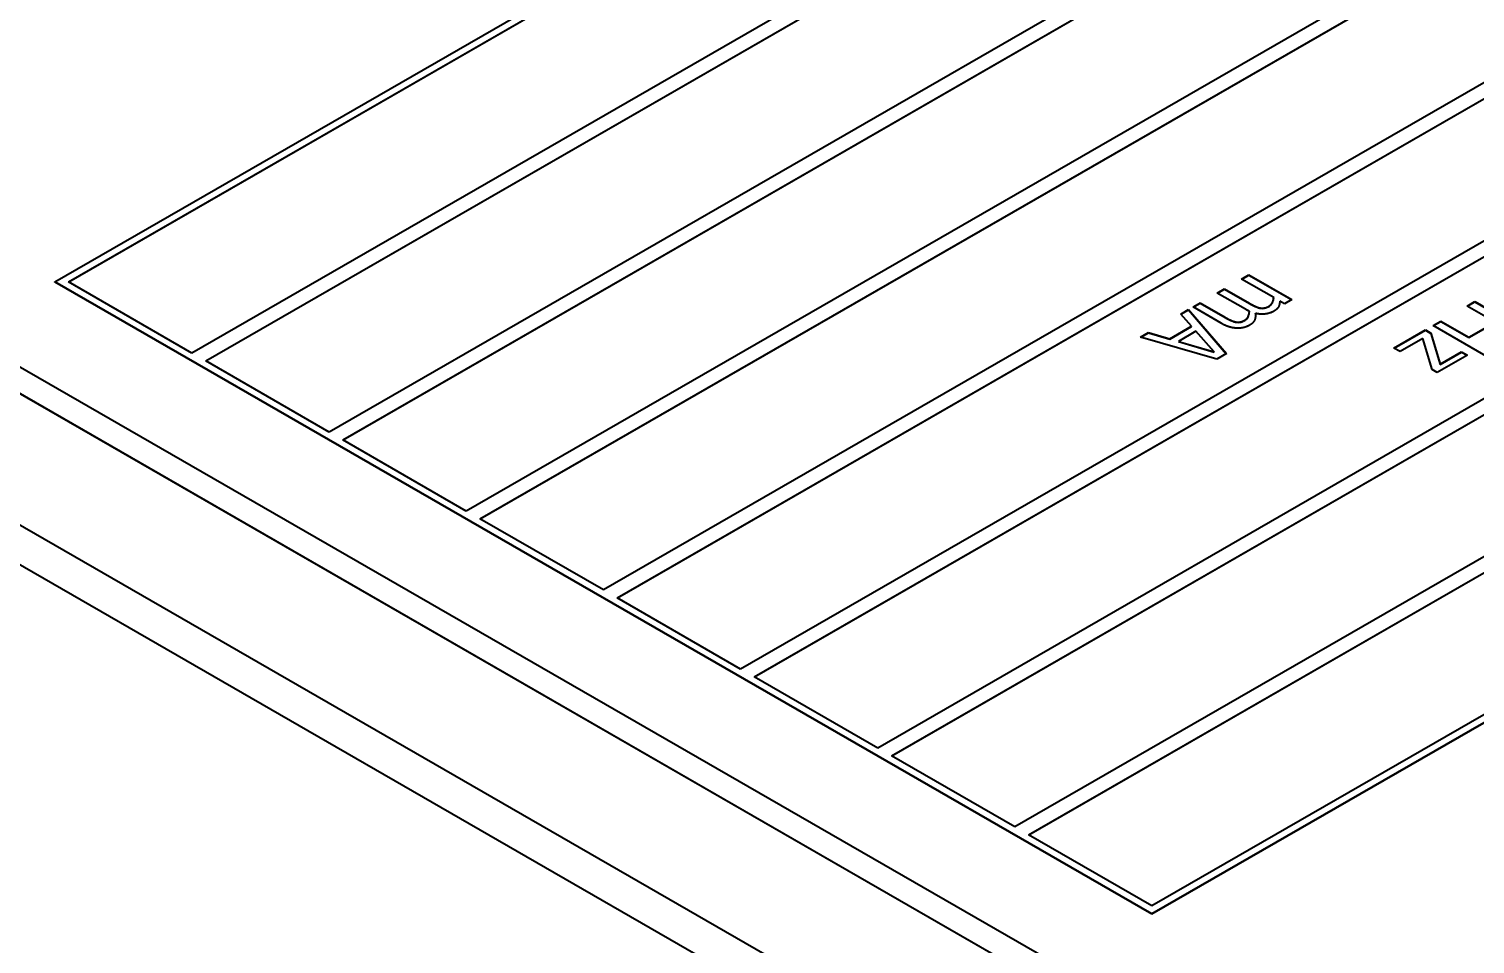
# Model space of a CAD drawing. Header units: millimetres. Extents: x 0 to 1682, y 0 to 1188.
# Drawn here: x 1413.95 to 1431.84, y 1043.7 to 1055.02 of the extents above; entities that cross this region are included whole.
import ezdxf

# ---------------------------------------------------------------- set-up
doc = ezdxf.new("R2010")
doc.units = ezdxf.units.MM
doc.header["$LTSCALE"] = 2
doc.layers.add('가시적인 것(ISO)', color=3, linetype='Continuous', lineweight=40)
doc.layers.add('가시적인 좁은 것(ISO)', color=3, linetype='Continuous', lineweight=35)

msp = doc.modelspace()

# ---------------------------------------------------------------- linework, layer by layer
at = {"layer": '가시적인 것(ISO)'}
for p, q in [((1414.269, 1051.893), (1440.291, 1066.878)), ((1414.439, 1051.893), (1440.291, 1066.78)), ((1440.291, 1066.777), (1414.442, 1051.891)), ((1441.818, 1065.901), (1415.966, 1051.013)), ((1416.136, 1050.916), (1441.988, 1065.803)), ((1441.988, 1065.8), (1416.139, 1050.914)), ((1443.515, 1064.923), (1417.663, 1050.036)), ((1417.833, 1049.938), (1443.685, 1064.826)), ((1443.685, 1064.822), (1417.836, 1049.937)), ((1445.212, 1063.946), (1419.36, 1049.059)), ((1419.53, 1048.961), (1445.382, 1063.848)), ((1445.382, 1063.845), (1419.533, 1048.96)), ((1446.909, 1062.969), (1421.057, 1048.082)), ((1421.227, 1047.984), (1447.079, 1062.871)), ((1447.079, 1062.868), (1421.23, 1047.982)), ((1448.606, 1061.991), (1422.754, 1047.104)), ((1422.924, 1047.007), (1448.776, 1061.894)), ((1448.776, 1061.89), (1422.927, 1047.005)), ((1450.303, 1061.014), (1424.451, 1046.127)), ((1424.621, 1046.029), (1450.473, 1060.916)), ((1450.473, 1060.913), (1424.624, 1046.028)), ((1452, 1060.037), (1426.148, 1045.15)), ((1426.318, 1045.052), (1452.17, 1059.939)), ((1452.17, 1059.936), (1426.321, 1045.05)), ((1453.697, 1059.06), (1427.845, 1044.173)), ((1453.867, 1059.06), (1427.845, 1044.075)), ((1453.867, 1059.056), (1427.845, 1044.072)), ((1436.331, 1035.928), (1402.39, 1055.473)), ((1436.331, 1035.437), (1402.39, 1054.983)), ((1434.94, 1038.686), (1407.174, 1054.676)), ((1406.632, 1054.662), (1434.917, 1038.374)), ((1434.917, 1038.371), (1406.632, 1054.659)), ((1427.845, 1044.075), (1414.269, 1051.893)), ((1414.269, 1051.89), (1414.269, 1051.893)), ((1427.845, 1044.072), (1414.269, 1051.89)), ((1415.966, 1051.013), (1414.439, 1051.893)), ((1428.954, 1051.929), (1429.044, 1051.981)), ((1429.351, 1051.701), (1428.954, 1051.929)), ((1428.957, 1051.928), (1429.044, 1051.978)), ((1429.044, 1051.981), (1429.574, 1051.675)), ((1429.044, 1051.978), (1429.044, 1051.981)), ((1429.044, 1051.978), (1429.571, 1051.674)), ((1428.353, 1051.583), (1428.442, 1051.634)), ((1428.442, 1051.634), (1428.749, 1051.458)), ((1428.442, 1051.631), (1428.442, 1051.634)), ((1428.653, 1051.756), (1428.743, 1051.808)), ((1429.003, 1051.555), (1428.653, 1051.756)), ((1428.656, 1051.755), (1428.743, 1051.804)), ((1428.743, 1051.808), (1429.05, 1051.631)), ((1428.743, 1051.804), (1428.743, 1051.808)), ((1428.743, 1051.804), (1429.05, 1051.627)), ((1429.351, 1051.698), (1429.351, 1051.701)), ((1429.485, 1051.624), (1429.426, 1051.657)), ((1429.574, 1051.675), (1429.485, 1051.624)), ((1431.744, 1051.595), (1431.838, 1051.649)), ((1431.746, 1051.593), (1431.838, 1051.646)), ((1431.838, 1051.649), (1432.545, 1051.242)), ((1431.838, 1051.646), (1431.838, 1051.649)), ((1431.838, 1051.646), (1432.542, 1051.24)), ((1428.201, 1051.496), (1428.296, 1051.551)), ((1428.335, 1051.345), (1428.201, 1051.496)), ((1428.203, 1051.494), (1428.296, 1051.547)), ((1428.296, 1051.551), (1428.765, 1051.006)), ((1428.296, 1051.547), (1428.296, 1051.551)), ((1428.296, 1051.547), (1428.763, 1051.005)), ((1428.702, 1051.382), (1428.353, 1051.583)), ((1428.355, 1051.581), (1428.442, 1051.631)), ((1428.442, 1051.631), (1428.749, 1051.454)), ((1429.05, 1051.526), (1429.05, 1051.53)), ((1429.124, 1051.501), (1429.124, 1051.505)), ((1429.181, 1051.569), (1429.181, 1051.572)), ((1432.09, 1051.396), (1431.744, 1051.595)), ((1428.065, 1051.19), (1428.335, 1051.345)), ((1428.065, 1051.186), (1428.335, 1051.342)), ((1428.389, 1051.284), (1428.171, 1051.158)), ((1428.335, 1051.342), (1428.335, 1051.345)), ((1428.613, 1051.03), (1428.389, 1051.284)), ((1428.88, 1051.396), (1428.88, 1051.399)), ((1430.839, 1051.074), (1431.229, 1051.299)), ((1430.842, 1051.073), (1431.229, 1051.295)), ((1431.229, 1051.299), (1431.295, 1051.26)), ((1431.229, 1051.295), (1431.229, 1051.299)), ((1431.229, 1051.295), (1431.295, 1051.257)), ((1431.324, 1051.353), (1431.418, 1051.407)), ((1432.031, 1050.946), (1431.324, 1051.353)), ((1431.327, 1051.352), (1431.418, 1051.404)), ((1431.418, 1051.407), (1431.764, 1051.208)), ((1431.418, 1051.404), (1431.418, 1051.407)), ((1431.418, 1051.404), (1431.764, 1051.205)), ((1431.764, 1051.208), (1432.09, 1051.396)), ((1431.764, 1051.205), (1432.09, 1051.392)), ((1427.704, 1051.209), (1427.803, 1051.266)), ((1428.649, 1050.939), (1427.704, 1051.209)), ((1427.708, 1051.208), (1427.803, 1051.263)), ((1427.803, 1051.266), (1428.065, 1051.19)), ((1427.803, 1051.263), (1427.803, 1051.266)), ((1427.803, 1051.263), (1428.065, 1051.186)), ((1428.065, 1051.186), (1428.065, 1051.19)), ((1428.171, 1051.158), (1428.613, 1051.03)), ((1428.171, 1051.155), (1428.171, 1051.158)), ((1428.171, 1051.155), (1428.613, 1051.026)), ((1431.198, 1051.194), (1430.914, 1051.031)), ((1431.311, 1050.808), (1431.198, 1051.194)), ((1431.295, 1051.26), (1431.409, 1050.876)), ((1431.295, 1051.257), (1431.295, 1051.26)), ((1431.295, 1051.257), (1431.409, 1050.872)), ((1431.764, 1051.205), (1431.764, 1051.208)), ((1417.663, 1050.036), (1416.136, 1050.916)), ((1428.613, 1051.026), (1428.613, 1051.03)), ((1428.765, 1051.006), (1428.649, 1050.939)), ((1430.914, 1051.031), (1430.839, 1051.074)), ((1431.748, 1050.986), (1431.375, 1050.772)), ((1431.409, 1050.876), (1431.675, 1051.029)), ((1431.409, 1050.872), (1431.675, 1051.025)), ((1431.675, 1051.029), (1431.748, 1050.986)), ((1431.675, 1051.025), (1431.675, 1051.029)), ((1431.675, 1051.025), (1431.745, 1050.985)), ((1431.375, 1050.772), (1431.311, 1050.808)), ((1431.409, 1050.872), (1431.409, 1050.876)), ((1419.36, 1049.059), (1417.833, 1049.938)), ((1421.057, 1048.082), (1419.53, 1048.961)), ((1422.754, 1047.104), (1421.227, 1047.984)), ((1424.451, 1046.127), (1422.924, 1047.007)), ((1426.148, 1045.15), (1424.621, 1046.029)), ((1427.845, 1044.173), (1426.318, 1045.052)), ((1427.845, 1044.072), (1427.845, 1044.075))]:
    msp.add_line(p, q, dxfattribs=at)
for points, degree in [([(1429.293, 1051.594), (1429.322, 1051.61), (1429.349, 1051.668), (1429.351, 1051.701)], 2), ([(1429.426, 1051.657), (1429.426, 1051.617), (1429.396, 1051.556), (1429.355, 1051.532)], 2), ([(1428.749, 1051.458), (1428.786, 1051.436), (1428.854, 1051.404), (1428.88, 1051.399)], 2), ([(1428.992, 1051.421), (1429.02, 1051.436), (1429.049, 1051.492), (1429.05, 1051.53)], 2), ([(1429.05, 1051.53), (1429.041, 1051.534), (1429.018, 1051.546), (1429.003, 1051.555)], 2), ([(1429.05, 1051.631), (1429.087, 1051.61), (1429.155, 1051.577), (1429.181, 1051.572)], 2), ([(1429.124, 1051.505), (1429.129, 1051.455), (1429.099, 1051.384), (1429.054, 1051.359)], 2), ([(1429.355, 1051.532), (1429.308, 1051.505), (1429.192, 1051.488), (1429.124, 1051.505)], 2), ([(1429.124, 1051.501), (1429.125, 1051.495), (1429.125, 1051.488), (1429.126, 1051.481)], 3), ([(1429.181, 1051.572), (1429.209, 1051.567), (1429.263, 1051.576), (1429.293, 1051.594)], 2), ([(1428.898, 1051.321), (1428.852, 1051.322), (1428.757, 1051.35), (1428.702, 1051.382)], 2), ([(1428.88, 1051.399), (1428.908, 1051.393), (1428.962, 1051.403), (1428.992, 1051.421)], 2), ([(1429.054, 1051.359), (1429.02, 1051.339), (1428.942, 1051.319), (1428.898, 1051.321)], 2)]:
    msp.add_open_spline(points, degree=degree, dxfattribs=at)
for points, knots in [([(1429.293, 1051.591), (1429.303, 1051.596), (1429.311, 1051.603), (1429.328, 1051.621), (1429.333, 1051.631), (1429.345, 1051.656), (1429.35, 1051.677), (1429.351, 1051.698)], [-0.03746102, -0.03746102, -0.03746102, -0.03746102, -0.03340647, -0.03340647, -0.02729233, -0.02729233, 0, 0, 0, 0]), ([(1428.749, 1051.454), (1428.776, 1051.439), (1428.814, 1051.418), (1428.855, 1051.402), (1428.868, 1051.398), (1428.88, 1051.396)], [-0.03744657, -0.03744657, -0.03744657, -0.03744657, -0.0098437, -0.0098437, 0, 0, 0, 0]), ([(1428.992, 1051.417), (1429.002, 1051.423), (1429.01, 1051.429), (1429.025, 1051.445), (1429.031, 1051.454), (1429.045, 1051.482), (1429.049, 1051.505), (1429.05, 1051.526)], [-0.04408243, -0.04408243, -0.04408243, -0.04408243, -0.03733831, -0.03733831, -0.02836051, -0.02836051, 0, 0, 0, 0]), ([(1429.05, 1051.627), (1429.077, 1051.612), (1429.115, 1051.591), (1429.156, 1051.575), (1429.169, 1051.571), (1429.181, 1051.569)], [-0.03744657, -0.03744657, -0.03744657, -0.03744657, -0.0098437, -0.0098437, 0, 0, 0, 0]), ([(1429.181, 1051.569), (1429.192, 1051.567), (1429.203, 1051.566), (1429.228, 1051.566), (1429.239, 1051.569), (1429.262, 1051.575), (1429.278, 1051.582), (1429.293, 1051.591)], [-0.02681742, -0.02681742, -0.02681742, -0.02681742, -0.02179338, -0.02179338, -0.01541997, -0.01541997, 0, 0, 0, 0]), ([(1428.88, 1051.396), (1428.891, 1051.394), (1428.902, 1051.393), (1428.927, 1051.393), (1428.938, 1051.395), (1428.962, 1051.401), (1428.978, 1051.409), (1428.992, 1051.417)], [-0.02681742, -0.02681742, -0.02681742, -0.02681742, -0.02179338, -0.02179338, -0.01541997, -0.01541997, 0, 0, 0, 0])]:
    msp.add_open_spline(points, degree=3, knots=knots, dxfattribs=at)
at = {"layer": '가시적인 좁은 것(ISO)'}
for p, q in [((1428.749, 1051.454), (1428.749, 1051.458)), ((1429.05, 1051.627), (1429.05, 1051.631)), ((1429.293, 1051.591), (1429.293, 1051.594)), ((1428.992, 1051.417), (1428.992, 1051.421))]:
    msp.add_line(p, q, dxfattribs=at)

doc.saveas('drawing.dxf')
